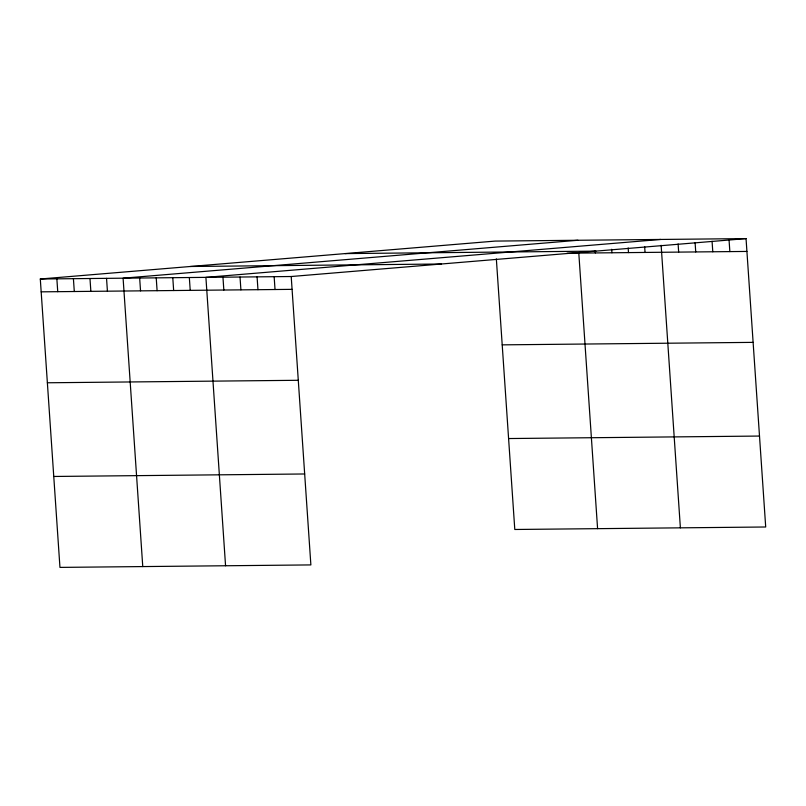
<?xml version="1.0" encoding="UTF-8"?>
<svg xmlns="http://www.w3.org/2000/svg" width="806" height="806" viewBox="0 0 806 806"><rect width="100%" height="100%" fill="white"/><g stroke="black" fill="none" stroke-linecap="round" stroke-linejoin="round"><path stroke-width="1.21" d="M40.3 279.007L291.208 276.518L310.874 564.915L59.956 567.394L40.3 279.007L495.126 241.085L746.044 238.606L765.7 526.993L514.792 529.482L496.345 258.907M577.932 240.269L123.096 278.191L142.763 566.578M660.729 239.442L205.903 277.365L225.559 565.762M291.208 276.518L746.044 238.606M345.039 253.598L595.946 251.119M566.971 253.215L746.91 251.432M190.397 266.494L441.305 264.005M41.177 291.843L292.084 289.354M502.198 344.857L753.116 342.369M47.373 382.779L298.291 380.291M508.586 438.545L759.504 436.056M53.76 476.467L304.678 473.978M729.057 239.936L729.853 251.603M712.071 241.276L712.786 251.774M695.094 242.606L695.729 251.946M678.108 243.946L678.662 252.107M661.132 245.276L680.385 527.839M644.649 246.606L645.042 252.439M628.166 247.946L628.489 252.61M611.683 249.276L611.925 252.772M595.201 250.606L595.362 252.933M578.799 253.104L597.589 528.655M274.151 276.69L275.027 289.525M257.084 276.861L257.96 289.697M240.027 277.032L240.903 289.858M222.96 277.204L223.836 290.029M189.339 277.536L190.216 290.361M172.786 277.697L173.653 290.533M156.223 277.858L157.099 290.694M139.66 278.03L140.536 290.855M106.543 278.352L107.42 291.188M89.98 278.513L90.856 291.349M73.417 278.685L74.293 291.51M56.863 278.846L57.74 291.681"/></g></svg>
